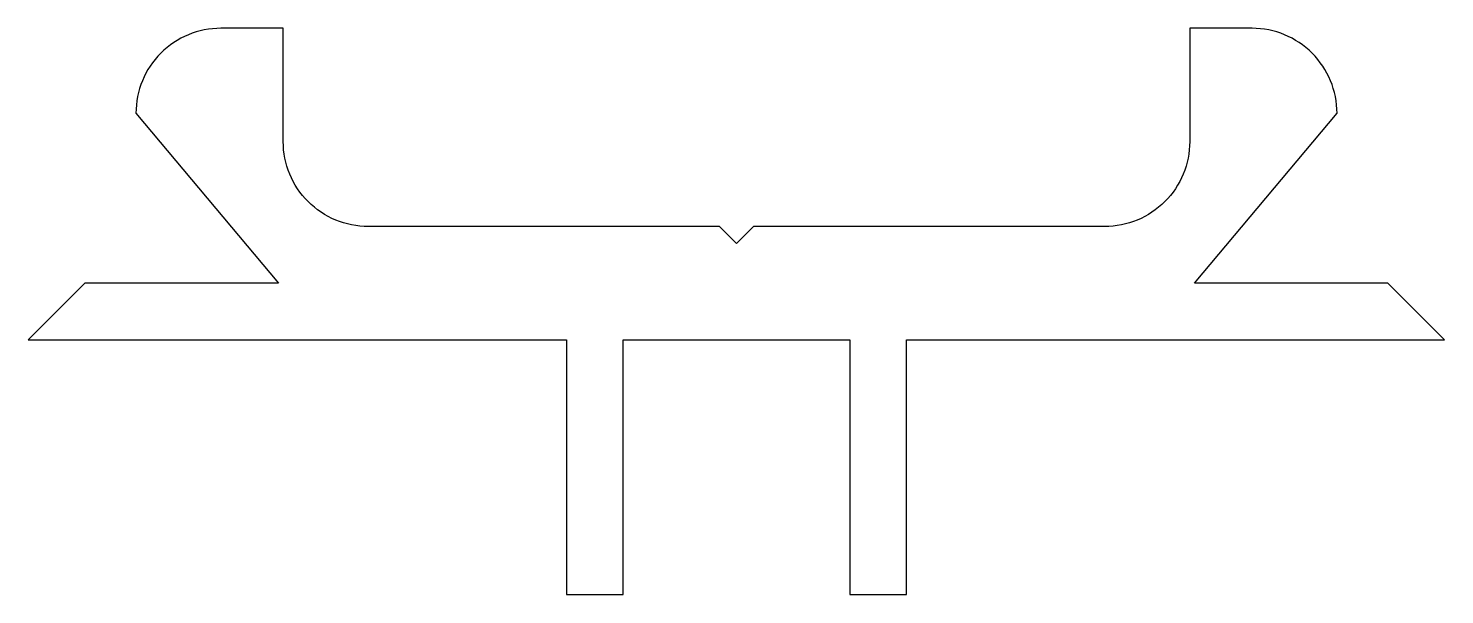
# Model space of a CAD drawing. Extents: x 169.8 to 194.8, y 227.3 to 237.3.
import ezdxf

# ---------------------------------------------------------------- set-up
doc = ezdxf.new("R2010")
doc.units = 0
doc.layers.add('ANA', color=220, linetype='CONTINUOUS')

msp = doc.modelspace()

# ---------------------------------------------------------------- linework, layer by layer
at = {"layer": 'ANA', "color": 7}
msp.add_lwpolyline([(180.286, 227.315), (180.286, 231.815), (184.286, 231.815), (184.286, 227.315), (185.286, 227.315), (185.286, 231.815), (194.786, 231.815), (193.786, 232.815), (191.386, 232.815), (190.369, 232.815), (192.886, 235.815, 0.414214), (191.386, 237.315), (190.286, 237.315), (190.286, 235.315, -0.414214), (188.786, 233.815), (182.586, 233.815), (182.286, 233.515), (181.986, 233.815), (175.786, 233.815, -0.414214), (174.286, 235.315), (174.286, 237.315), (173.186, 237.315, 0.414214), (171.686, 235.815), (174.204, 232.815), (173.186, 232.815), (170.786, 232.815), (169.786, 231.815), (179.286, 231.815), (179.286, 227.315)], format="xyb", close=True, dxfattribs=at)

doc.saveas('drawing.dxf')
